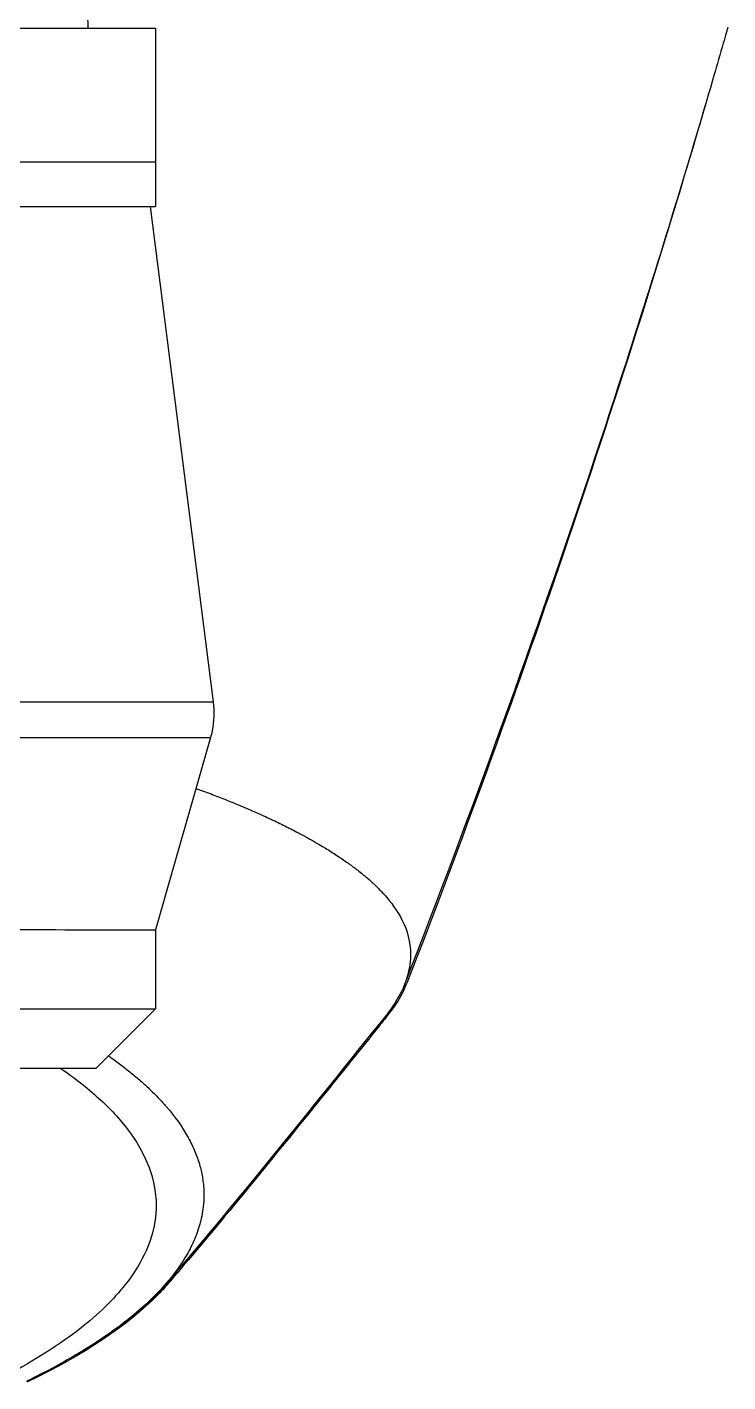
# Model space of a CAD drawing. Header units: millimetres. Extents: x 0 to 4378, y 0 to 2376.
# Drawn here: x 811.9 to 835.47, y 1953.95 to 1999.53 of the extents above; entities that cross this region are included whole.
import ezdxf

# ---------------------------------------------------------------- set-up
doc = ezdxf.new("R2010")
doc.units = ezdxf.units.MM
doc.header["$LTSCALE"] = 0.2

# ---------------------------------------------------------------- blocks, each defined once
blk = doc.blocks.new('A$Ce3085cef_1')
for p, q in [((36.713, -166.4), (36.721, -166.9)), ((-39, -166.9), (39, -166.9)), ((39, -166.9), (39, -172.9)), ((-39, -171.4), (39, -171.4)), ((-39, -172.9), (39, -172.9)), ((38.817, -172.9), (40.94, -189.566)), ((40.849, -190.77), (39, -197.241)), ((39, -197.241), (39, -199.9)), ((-39, -199.9), (39, -199.9)), ((37, -201.9), (39, -199.9)), ((37, -201.9), (-37, -201.9)), ((42.535, -205.413), (42.535, -205.414))]:
    blk.add_line(p, q)
for points, knots in [([(58.253, -166.862), (58.252, -166.866), (58.251, -166.871), (58.246, -166.889), (58.242, -166.902), (58.226, -166.956), (58.215, -166.997), (58.168, -167.159), (58.134, -167.28), (57.994, -167.766), (57.889, -168.13), (57.467, -169.583), (57.145, -170.67), (55.839, -175.003), (54.818, -178.221), (51.762, -187.403), (49.628, -193.29), (47.383, -199.056)], [0, 0, 0, 0, 0.001443, 0.001443, 0.005773, 0.005773, 0.018764, 0.018764, 0.057734, 0.057734, 0.174647, 0.174647, 0.525396, 0.525396, 1.5779, 1.5779, 3.559106, 3.559106, 3.559106, 3.559106]), ([(10.424, -189.566), (14.455, -189.566), (18.319, -189.566), (23.818, -189.566), (25.726, -189.566), (29.236, -189.566), (30.836, -189.566), (33.732, -189.566), (35.038, -189.566), (37.259, -189.566), (38.179, -189.566), (39.644, -189.566), (40.19, -189.566), (40.802, -189.566), (40.94, -189.566), (40.94, -189.566)], [-0.9999997, -0.9999997, -0.9999997, -0.9999997, -0.8874103, -0.8874103, -0.8234994, -0.8234994, -0.7595886, -0.7595886, -0.6956777, -0.6956777, -0.6317668, -0.6317668, -0.5678559, -0.5678559, -0.5152333, -0.5152333, -0.5152333, -0.5152333]), ([(40.94, -189.566), (40.981, -189.888), (40.969, -190.22), (40.889, -190.616), (40.871, -190.693), (40.849, -190.77)], [0, 0, 0, 0, 0.0972186, 0.0972186, 0.1210634, 0.1210634, 0.1210634, 0.1210634]), ([(9.412, -190.77), (13.79, -190.77), (17.992, -190.77), (23.765, -190.77), (25.669, -190.77), (29.171, -190.77), (30.768, -190.77), (33.657, -190.77), (34.96, -190.77), (37.176, -190.77), (38.094, -190.77), (39.555, -190.77), (40.1, -190.77), (40.711, -190.77), (40.849, -190.77), (40.849, -190.77)], [0.0000101, 0.0000101, 0.0000101, 0.0000101, 0.1205223, 0.1205223, 0.1837668, 0.1837668, 0.2470112, 0.2470112, 0.3102557, 0.3102557, 0.3735002, 0.3735002, 0.4367446, 0.4367446, 0.4888005, 0.4888005, 0.4888005, 0.4888005]), ([(40.361, -192.477), (40.38, -192.484), (40.4, -192.492), (40.508, -192.531), (40.596, -192.563), (40.85, -192.658), (41.016, -192.722), (41.252, -192.814), (41.336, -192.847), (41.499, -192.913), (41.579, -192.945), (41.724, -193.004), (41.796, -193.033), (42.041, -193.135), (42.221, -193.215), (42.433, -193.308), (42.501, -193.338), (42.658, -193.408), (42.741, -193.447), (42.872, -193.508), (42.915, -193.528), (43.11, -193.62), (43.265, -193.696), (43.449, -193.788), (43.488, -193.807), (43.566, -193.847), (43.604, -193.867), (43.718, -193.926), (43.794, -193.966), (44.163, -194.162), (44.446, -194.324), (44.849, -194.571), (44.978, -194.653), (45.167, -194.777), (45.229, -194.819), (45.351, -194.903), (45.411, -194.945), (45.499, -195.007), (45.529, -195.029), (45.586, -195.07), (45.614, -195.091), (45.669, -195.132), (45.695, -195.151), (45.749, -195.192), (45.776, -195.213), (45.917, -195.322), (46.015, -195.402), (46.208, -195.568), (46.299, -195.65), (46.43, -195.774), (46.472, -195.816), (46.551, -195.896), (46.591, -195.937), (46.647, -195.998), (46.665, -196.017), (46.749, -196.11), (46.812, -196.185), (47.292, -196.785), (47.676, -197.488), (47.516, -198.699), (47.421, -199.004), (47.143, -199.574), (46.974, -199.839), (46.756, -200.115), (46.747, -200.126), (46.738, -200.137)], [2.181297, 2.181297, 2.181297, 2.181297, 2.185897, 2.185897, 2.206927, 2.206927, 2.249257, 2.249257, 2.267476, 2.267476, 2.284385, 2.284385, 2.298691, 2.298691, 2.334972, 2.334972, 2.351514, 2.351514, 2.372635, 2.372635, 2.384046, 2.384046, 2.433545, 2.433545, 2.447203, 2.447203, 2.460457, 2.460457, 2.48758, 2.48758, 2.604591, 2.604591, 2.662837, 2.662837, 2.692059, 2.692059, 2.721315, 2.721315, 2.736067, 2.736067, 2.75119, 2.75119, 2.765744, 2.765744, 2.781644, 2.781644, 2.845833, 2.845833, 2.904565, 2.904565, 2.933488, 2.933488, 2.964036, 2.964036, 2.978504, 2.978504, 3.032725, 3.032725, 3.464483, 3.464483, 3.610423, 3.610423, 3.738069, 3.738069, 3.743595, 3.743595, 3.743595, 3.743595]), ([(-39, -197.249), (-39, -197.249), (-38.329, -197.215), (-36.806, -197.229), (-36.592, -197.231), (-35.879, -197.238), (-35.327, -197.242), (-33.926, -197.234), (-33.037, -197.22), (-31.454, -197.211), (-30.823, -197.211), (-29.068, -197.218), (-27.891, -197.23), (-23.569, -197.253), (-20.064, -197.203), (-15.075, -197.228), (-13.88, -197.237), (-11.481, -197.242), (-10.28, -197.239), (-8.172, -197.239), (-7.274, -197.239), (-5.259, -197.24), (-4.14, -197.24), (-0.53, -197.24), (1.969, -197.243), (5.671, -197.23), (6.889, -197.225), (10.578, -197.221), (13.001, -197.235), (17.705, -197.244), (19.963, -197.218), (22.917, -197.211), (23.726, -197.212), (26.254, -197.223), (27.873, -197.244), (30.257, -197.237), (31.107, -197.228), (34.241, -197.204), (36.046, -197.241), (37.436, -197.239), (37.608, -197.239), (38.076, -197.239), (38.329, -197.24), (38.698, -197.24), (38.825, -197.24), (38.926, -197.24), (38.944, -197.24), (38.977, -197.241), (38.989, -197.241), (38.998, -197.241), (39, -197.241), (39, -197.241)], [-18.309913, -18.309913, -18.309913, -18.309913, -17.049041, -17.049041, -16.859948, -16.859948, -16.4555, -16.4555, -15.937385, -15.937385, -15.623874, -15.623874, -15.108609, -15.108609, -13.849844, -13.849844, -13.463904, -13.463904, -13.089163, -13.089163, -12.81484, -12.81484, -12.477495, -12.477495, -11.730734, -11.730734, -11.361808, -11.361808, -10.602116, -10.602116, -9.828923, -9.828923, -9.52606, -9.52606, -8.853377, -8.853377, -8.441314, -8.441314, -7.222484, -7.222484, -7.034016, -7.034016, -6.660525, -6.660525, -6.323716, -6.323716, -6.229416, -6.229416, -6.109948, -6.109948, -6.051407, -6.051407, -6.051407, -6.051407]), ([(46.316, -200.662), (46.592, -200.39), (46.824, -200.12), (47.203, -199.578), (47.35, -199.307), (47.456, -199.036)], [0.1157966, 0.1157966, 0.1157966, 0.1157966, 0.12560564, 0.12560564, 0.13524511, 0.13524511, 0.13524511, 0.13524511]), ([(46.738, -200.137), (44.344, -203.114), (41.222, -207.002), (39.537, -208.932), (39.531, -208.939), (39.454, -209.027), (39.381, -209.111), (39.308, -209.194)], [0, 0, 0, 0, 1.185887, 1.185887, 1.188088, 1.188088, 1.222432, 1.222432, 1.222432, 1.222432]), ([(37.422, -201.478), (37.453, -201.499), (37.484, -201.521), (37.639, -201.631), (37.759, -201.72), (37.995, -201.9), (38.109, -201.991), (38.329, -202.171), (38.435, -202.262), (38.64, -202.444), (38.738, -202.534), (38.927, -202.716), (39.025, -202.814), (39.161, -202.958), (39.203, -203.004), (39.282, -203.09), (39.321, -203.135), (39.659, -203.525), (39.907, -203.876), (40.187, -204.384), (40.262, -204.539), (40.387, -204.841), (40.439, -204.987), (40.521, -205.271), (40.553, -205.408), (40.588, -205.609), (40.597, -205.674), (40.613, -205.802), (40.618, -205.864), (40.626, -205.987), (40.629, -206.047), (40.631, -206.225), (40.626, -206.344), (40.607, -206.569), (40.593, -206.679), (40.555, -206.893), (40.531, -206.997), (40.491, -207.147), (40.477, -207.195), (40.433, -207.337), (40.401, -207.43), (40.331, -207.609), (40.294, -207.696), (40.178, -207.946), (40.091, -208.109), (39.821, -208.556), (39.615, -208.837), (39.015, -209.536), (38.58, -209.949), (37.815, -210.556), (37.542, -210.756), (37.105, -211.053), (36.955, -211.151), (36.723, -211.298), (36.645, -211.347), (36.526, -211.419), (36.486, -211.444), (36.425, -211.48), (36.405, -211.492), (36.364, -211.516), (36.344, -211.528), (36.324, -211.54)], [1.2313189, 1.2313189, 1.2313189, 1.2313189, 1.2363254, 1.2363254, 1.2567575, 1.2567575, 1.2774562, 1.2774562, 1.2983693, 1.2983693, 1.3191401, 1.3191401, 1.3389171, 1.3389171, 1.3483487, 1.3483487, 1.3583179, 1.3583179, 1.4363929, 1.4363929, 1.4705061, 1.4705061, 1.5024891, 1.5024891, 1.5325697, 1.5325697, 1.5465169, 1.5465169, 1.5599766, 1.5599766, 1.5730667, 1.5730667, 1.5983151, 1.5983151, 1.6219475, 1.6219475, 1.6438204, 1.6438204, 1.6541332, 1.6541332, 1.6742218, 1.6742218, 1.692702, 1.692702, 1.7267801, 1.7267801, 1.7861543, 1.7861543, 1.875164, 1.875164, 1.9196719, 1.9196719, 1.9419348, 1.9419348, 1.9530658, 1.9530658, 1.9586315, 1.9586315, 1.9614143, 1.9614143, 1.9641919, 1.9641919, 1.9641919, 1.9641919]), ([(35.816, -201.9), (36.102, -202.097), (36.37, -202.297), (37.052, -202.849), (37.429, -203.206), (39.032, -205.027), (39.351, -206.539), (38.529, -208.384), (38.323, -208.728), (37.68, -209.58), (37.179, -210.084), (36.257, -210.822), (35.922, -211.065), (35.195, -211.545), (34.804, -211.782), (34.388, -212.014)], [5.313822, 5.313822, 5.313822, 5.313822, 5.56388, 5.56388, 5.998967, 5.998967, 7.754062, 7.754062, 8.158838, 8.158838, 8.768034, 8.768034, 9.073949, 9.073949, 9.380631, 9.380631, 9.380631, 9.380631]), ([(42.535, -205.414), (42.518, -205.434), (42.501, -205.454), (42.484, -205.475), (42.46, -205.504), (42.436, -205.533), (42.411, -205.562), (42.389, -205.588), (42.366, -205.614), (42.343, -205.64), (42.326, -205.659), (42.309, -205.678), (42.292, -205.697), (42.289, -205.7), (42.286, -205.703), (42.283, -205.707), (42.255, -205.738), (42.227, -205.769), (42.198, -205.8), (42.148, -205.854), (42.096, -205.908), (42.043, -205.962), (42.032, -205.974), (42.021, -205.985), (42.01, -205.996), (42.002, -206.004), (41.995, -206.012), (41.987, -206.02)], [7.8343085, 7.8343085, 7.8343085, 7.8343085, 7.8568697, 7.8568697, 7.8568697, 7.889102, 7.889102, 7.889102, 7.918277, 7.918277, 7.918277, 7.939418, 7.939418, 7.939418, 7.9429624, 7.9429624, 7.9429624, 7.9777685, 7.9777685, 7.9777685, 8.038117, 8.038117, 8.038117, 8.0507033, 8.0507033, 8.0507033, 8.05964, 8.05964, 8.05964, 8.05964]), ([(38.961, -209.563), (38.981, -209.544), (39.001, -209.526), (39.026, -209.502), (39.033, -209.496), (39.045, -209.485), (39.048, -209.483), (39.096, -209.437), (39.142, -209.393), (39.234, -209.304), (39.279, -209.26), (39.334, -209.204), (39.343, -209.195), (39.361, -209.177), (39.368, -209.169), (39.463, -209.072), (39.55, -208.98), (39.639, -208.881), (39.642, -208.878), (39.683, -208.832), (39.721, -208.789), (39.759, -208.745)], [-0.88067998, -0.88067998, -0.88067998, -0.88067998, -0.87687224, -0.87687224, -0.87545939, -0.87545939, -0.875, -0.875, -0.86865984, -0.86865984, -0.86255484, -0.86255484, -0.86125389, -0.86125389, -0.86022228, -0.86022228, -0.84833725, -0.84833725, -0.84791713, -0.84791713, -0.84258352, -0.84258352, -0.84258352, -0.84258352]), ([(39.846, -208.648), (39.846, -208.649), (39.845, -208.649), (39.844, -208.651), (39.843, -208.651), (39.841, -208.654), (39.839, -208.657), (39.831, -208.666), (39.825, -208.673), (39.803, -208.7), (39.785, -208.72), (39.75, -208.763), (39.731, -208.785), (39.704, -208.818), (39.694, -208.828), (39.68, -208.845), (39.676, -208.85), (39.669, -208.859), (39.667, -208.861), (39.664, -208.865), (39.663, -208.865), (39.662, -208.866), (39.662, -208.867), (39.662, -208.867), (39.661, -208.868), (39.661, -208.868), (39.661, -208.869), (39.66, -208.869), (39.659, -208.87), (39.659, -208.871), (39.659, -208.871), (39.658, -208.871)], [0, 0, 0, 0, 0.00028619, 0.00028619, 0.00059991, 0.00059991, 0.00154105, 0.00154105, 0.00436446, 0.00436446, 0.01283472, 0.01283472, 0.02193195, 0.02193195, 0.02648063, 0.02648063, 0.02875505, 0.02875505, 0.02989231, 0.02989231, 0.03017664, 0.03017664, 0.03028354, 0.03028354, 0.03046749, 0.03046749, 0.0306467, 0.0306467, 0.03107253, 0.03107253, 0.03120083, 0.03120083, 0.03120083, 0.03120083]), ([(39.478, -209.084), (39.358, -209.225), (39.231, -209.364), (38.081, -210.538), (36.602, -211.532), (34.694, -212.447)], [-1.228501, -1.228501, -1.228501, -1.228501, -1.083067, -1.083067, -0.000001, -0.000001, -0.000001, -0.000001]), ([(37.678, -210.653), (38.254, -210.24), (38.757, -209.817), (39.354, -209.216), (39.511, -209.045), (39.657, -208.873)], [0.07417478, 0.07417478, 0.07417478, 0.07417478, 0.12501159, 0.12501159, 0.14513093, 0.14513093, 0.14513093, 0.14513093]), ([(36.324, -211.54), (36.071, -211.689), (35.808, -211.837), (35.261, -212.129), (34.977, -212.273), (34.683, -212.416)], [0.000026, 0.000026, 0.000026, 0.000026, 0.1679092, 0.1679092, 0.336286, 0.336286, 0.336286, 0.336286]), ([(34.7, -212.408), (34.7, -212.409), (34.7, -212.411), (34.698, -212.424), (34.696, -212.436), (34.694, -212.447)], [-0.01609506, -0.01609506, -0.01609506, -0.01609506, -0.01433713, -0.01433713, -0.000001, -0.000001, -0.000001, -0.000001])]:
    blk.add_open_spline(points, degree=3, knots=knots)
for points in [[(57.492, -169.491), (54.523, -179.662), (51.09, -189.653), (47.456, -199.036)], [(40.849, -190.77), (40.849, -190.77), (40.849, -190.77), (40.849, -190.77)], [(46.81, -200.119), (46.678, -200.283), (46.546, -200.447), (46.414, -200.611)], [(46.414, -200.611), (45.119, -202.223), (43.83, -203.823), (42.535, -205.413)], [(42.535, -205.414), (41.613, -206.546), (40.701, -207.654), (39.759, -208.745)], [(39.657, -208.873), (39.597, -208.943), (39.537, -209.014), (39.478, -209.084)], [(39.657, -208.873), (39.657, -208.872), (39.658, -208.872), (39.658, -208.871)], [(34.694, -212.447), (34.691, -212.436), (34.688, -212.426), (34.684, -212.415)]]:
    blk.add_open_spline(points, degree=3)

msp = doc.modelspace()

# ---------------------------------------------------------------- block references
msp.add_blockref('A$Ce3085cef_1', (777.219, 2166.397))

doc.saveas('drawing.dxf')
